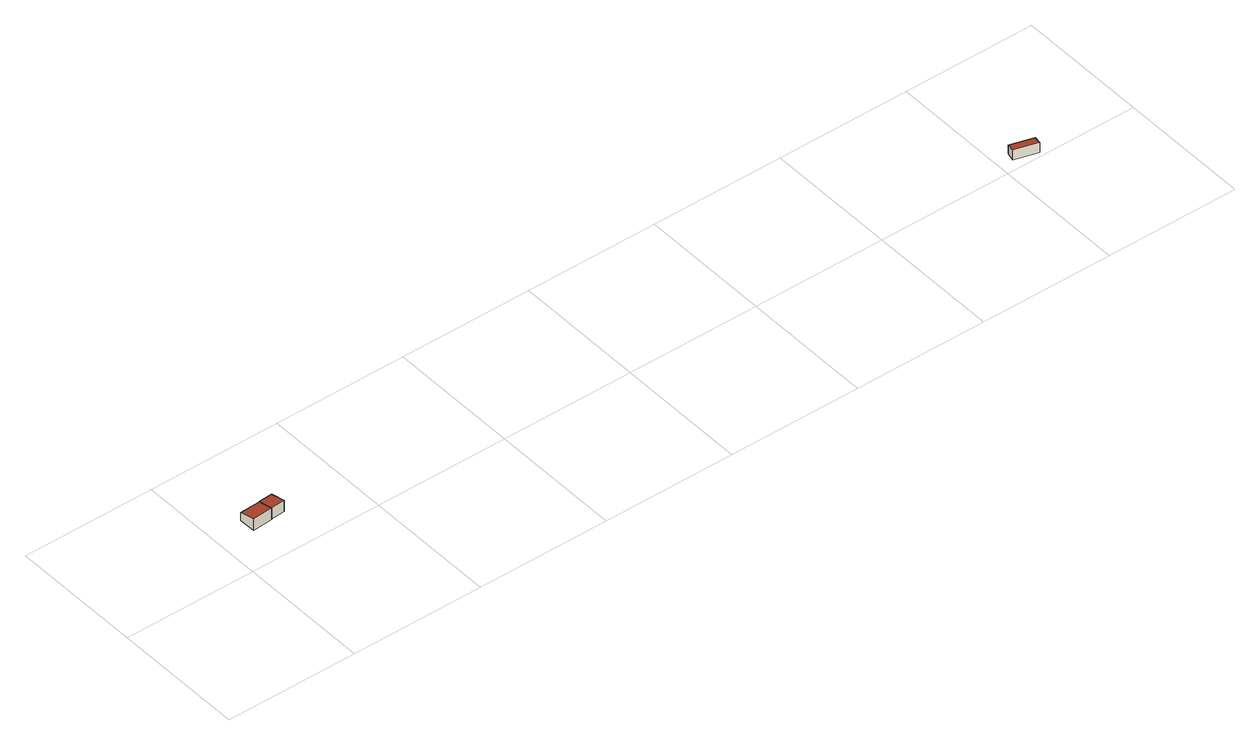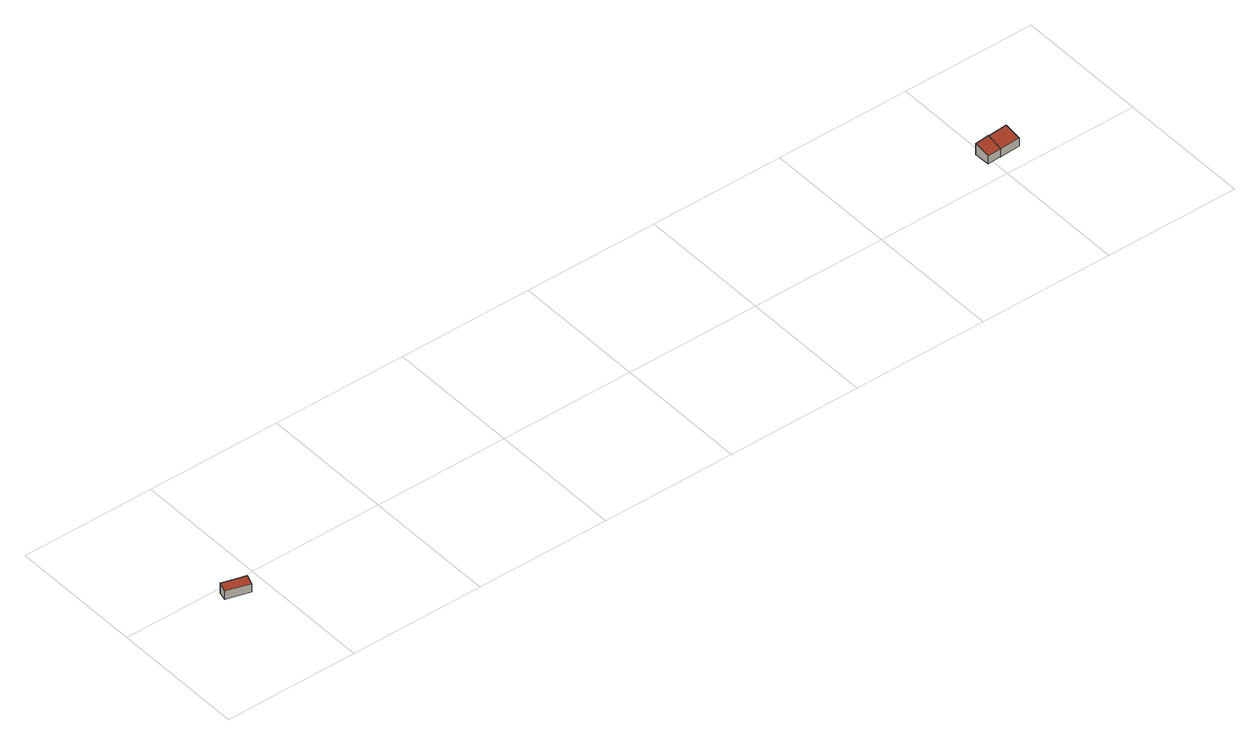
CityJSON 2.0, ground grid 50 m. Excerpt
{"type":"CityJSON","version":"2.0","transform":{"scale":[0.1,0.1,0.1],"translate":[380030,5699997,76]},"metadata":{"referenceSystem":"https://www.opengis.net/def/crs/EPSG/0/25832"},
"CityObjects":{
"building1":{"type":"Building","attributes":{"Gemeindeschluessel":"05911000","Geometrietyp2DReferenz":"3000","function":"31001_2724","roofType":"2100","measuredHeight":4.63,"storeysAboveGround":1},"geometry":[{"type":"Solid","lod":"2","boundaries":[[[[0,1,2,3]],[[4,5,1,0]],[[6,7,5,4]],[[3,2,7,6]],[[4,0,3,6]],[[1,5,7,2]]]],"semantics":{"surfaces":[{"type":"WallSurface"},{"type":"RoofSurface"},{"type":"GroundSurface"}],"values":[[0,0,0,0,1,2]]}}]},
"building2":{"type":"Building","attributes":{"Gemeindeschluessel":"05911000","Geometrietyp2DReferenz":"3000","function":"31001_2724","roofType":"2100","measuredHeight":4.56,"storeysAboveGround":1},"geometry":[{"type":"Solid","lod":"2","boundaries":[[[[8,9,10,11]],[[12,13,9,8]],[[14,15,13,12]],[[11,10,15,14]],[[12,8,11,14]],[[9,13,15,10]]]],"semantics":{"surfaces":[{"type":"WallSurface"},{"type":"RoofSurface"},{"type":"GroundSurface"}],"values":[[0,0,0,0,1,2]]}}]},
"building3":{"type":"Building","attributes":{"Gemeindeschluessel":"05911000","Geometrietyp2DReferenz":"3000","function":"31001_2723","roofType":"2100","measuredHeight":4.08,"storeysAboveGround":1},"geometry":[{"type":"Solid","lod":"2","boundaries":[[[[16,17,18,19]],[[20,21,17,16]],[[22,23,21,20]],[[19,18,23,22]],[[20,16,19,22]],[[17,21,23,18]]]],"semantics":{"surfaces":[{"type":"WallSurface"},{"type":"RoofSurface"},{"type":"GroundSurface"}],"values":[[0,0,0,0,1,2]]}}]}
},
"vertices":[
[84,11,207],[84,11,161],[83,71,161],[83,71,193],[9,5,207],[9,5,161],[6,67,193],[6,67,161],
[137,15,207],[137,15,162],[135,74,162],[135,74,194],[84,11,208],[84,11,162],[83,71,194],[83,71,162],
[3063,73,34],[3063,73,0],[3054,41,0],[3054,41,41],[3149,48,34],[3149,48,0],[3141,16,41],[3141,16,0]
]}
